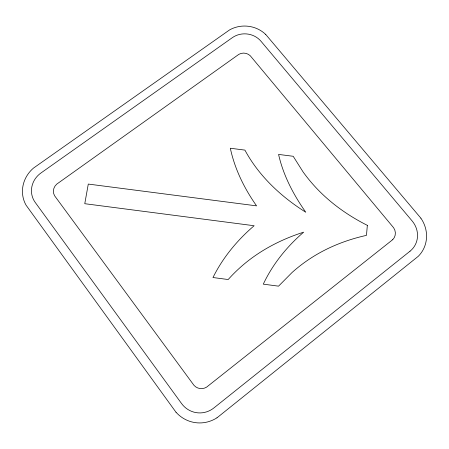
<?xml version="1.0" encoding="UTF-8"?>
<svg xmlns="http://www.w3.org/2000/svg" width="449" height="449" viewBox="0 0 449 449"><rect width="100%" height="100%" fill="white"/><g stroke="black" fill="none" stroke-linecap="round" stroke-linejoin="round"><path stroke-width="0.67" d="M216.974 417.823L418.272 256.306A31.436 29.662 38.3 0 0 420.887 218.208M265.729 34.461L420.904 218.197M176.03 412.277L26.076 205.199A31.043 29.202 -28.8 0 1 33.451 168.122L229.529 29.943A29.062 26.957 4.3 0 1 265.718 34.472M216.962 417.806A33.574 32.418 -83.3 0 1 176.042 412.261M367.338 225.353L366.474 235.36C347.397 239.598 328.893 246.731 312.347 257.182A174.425 162.841 62.3 0 0 292.153 272.414L278.543 286.159L263.294 284.15C272.706 264.119 286.928 246.574 303.653 232.172C282.006 239.081 261.357 249.605 243.919 264.27A167.623 158.985 66.3 0 0 228.182 279.531L212.978 277.527C222.844 257.603 237.28 240.148 254.14 225.735L84.771 203.7L88.29 184.073L256.581 205.867C244.34 188.541 234.765 169.071 230.32 148.237L244.907 150.106C258.888 176.019 281.04 196.69 305.78 212.237C293.478 194.754 283.28 175.396 278.582 154.417L293.203 156.286L303.103 171.961A152.037 138.904 24.4 0 0 319.166 190.96C333.136 205.047 349.648 216.446 367.338 225.353M392.729 239.659L206.68 387.072A10.411 10.091 -83.2 0 1 194.002 385.36L54.559 195.713A9.682 9.137 -28.3 0 1 56.765 184.112L238.874 54.329A9.103 8.469 4.3 0 1 250.267 55.76L393.65 227.778A9.794 9.272 37.7 0 1 392.729 239.659M410.027 251.193L214.128 407.754A23.775 22.961 -83.3 0 1 181.57 403.55L35.196 202.387A21.984 20.682 -28.8 0 1 41.084 172.893L232.155 37.789A20.581 19.094 4.3 0 1 261.026 41.291L412.193 221.026A22.259 21.008 38.3 0 1 410.027 251.193"/></g></svg>
